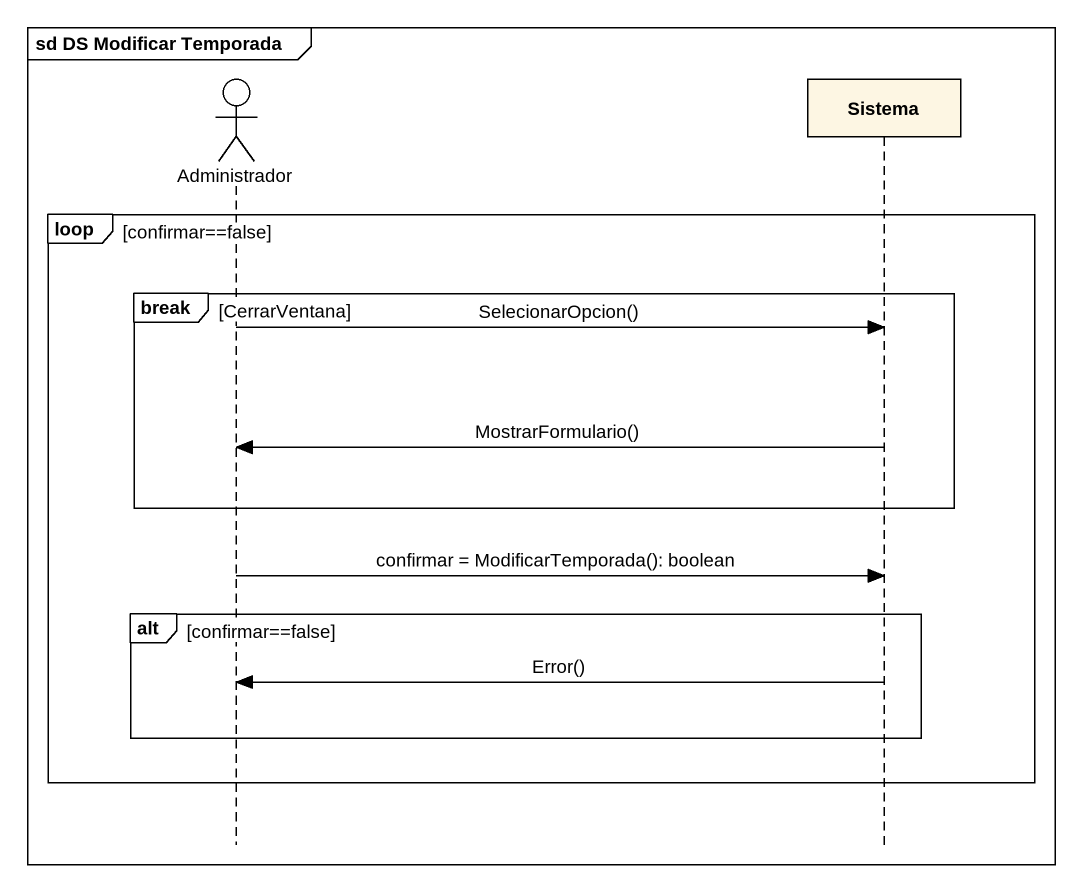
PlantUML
@startuml
mainframe sd DS Modificar Temporada
hide footbox
actor Administrador
participant Sistema

loop confirmar==false
  break CerrarVentana
    Administrador -> Sistema : SelecionarOpcion()
    Sistema -> Administrador : MostrarFormulario()
  end
  Administrador -> Sistema : confirmar = ModificarTemporada(): boolean
  alt confirmar==false
    Sistema -> Administrador : Error()
  end
end
@enduml
